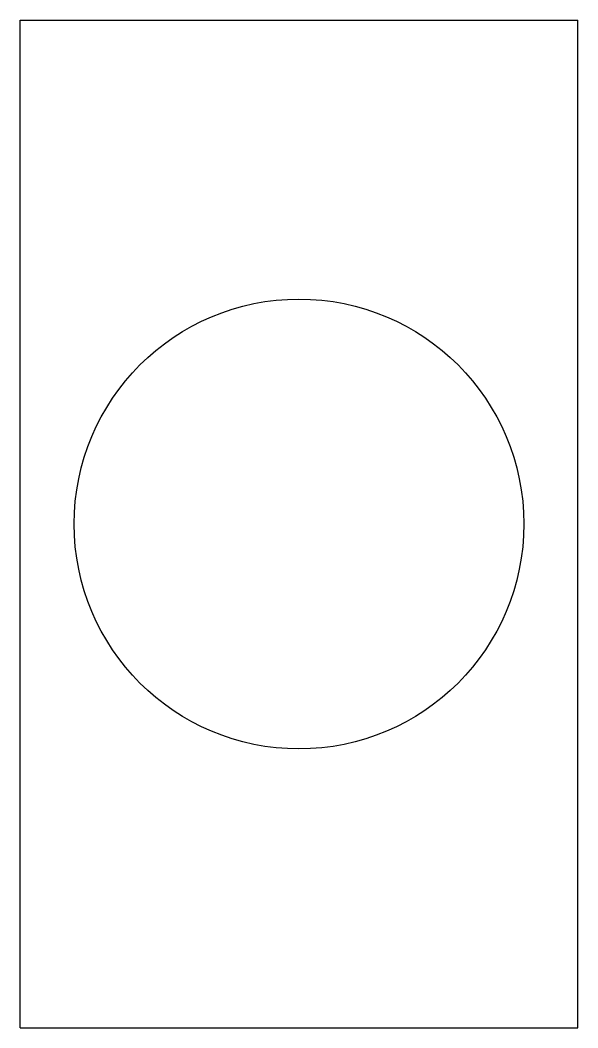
# Model space of a CAD drawing. Header units: inches. Extents: x -0.31 to 0.31, y -0.56 to 0.56.
import ezdxf

# ---------------------------------------------------------------- set-up
doc = ezdxf.new("R2010")
doc.units = ezdxf.units.IN
doc.header["$MEASUREMENT"] = 0
doc.layers.get('0').update_dxf_attribs({"linetype": 'CONTINUOUS'})

msp = doc.modelspace()

# ---------------------------------------------------------------- linework, layer by layer
for p, q in [((-0.31, -0.56), (-0.31, 0.56)), ((-0.31, 0.56), (0.31, 0.56)), ((0.31, -0.56), (0.31, 0.56)), ((-0.31, -0.56), (0.31, -0.56))]:
    msp.add_line(p, q)
msp.add_circle((0, 0), 0.25)

doc.saveas('drawing.dxf')
